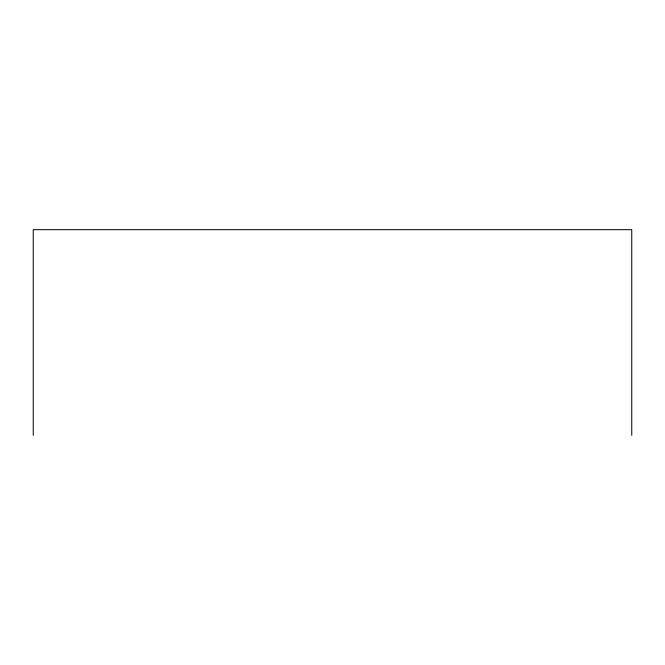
<?xml version="1.0" encoding="UTF-8"?>
<svg xmlns="http://www.w3.org/2000/svg" width="665" height="665" viewBox="0 0 665 665"><rect width="100%" height="100%" fill="white"/><g stroke="black" fill="none" stroke-linecap="round" stroke-linejoin="round"><path stroke-width="1" d="M631.75 435.326L631.75 229.674L33.25 229.674L33.25 435.326"/></g></svg>
